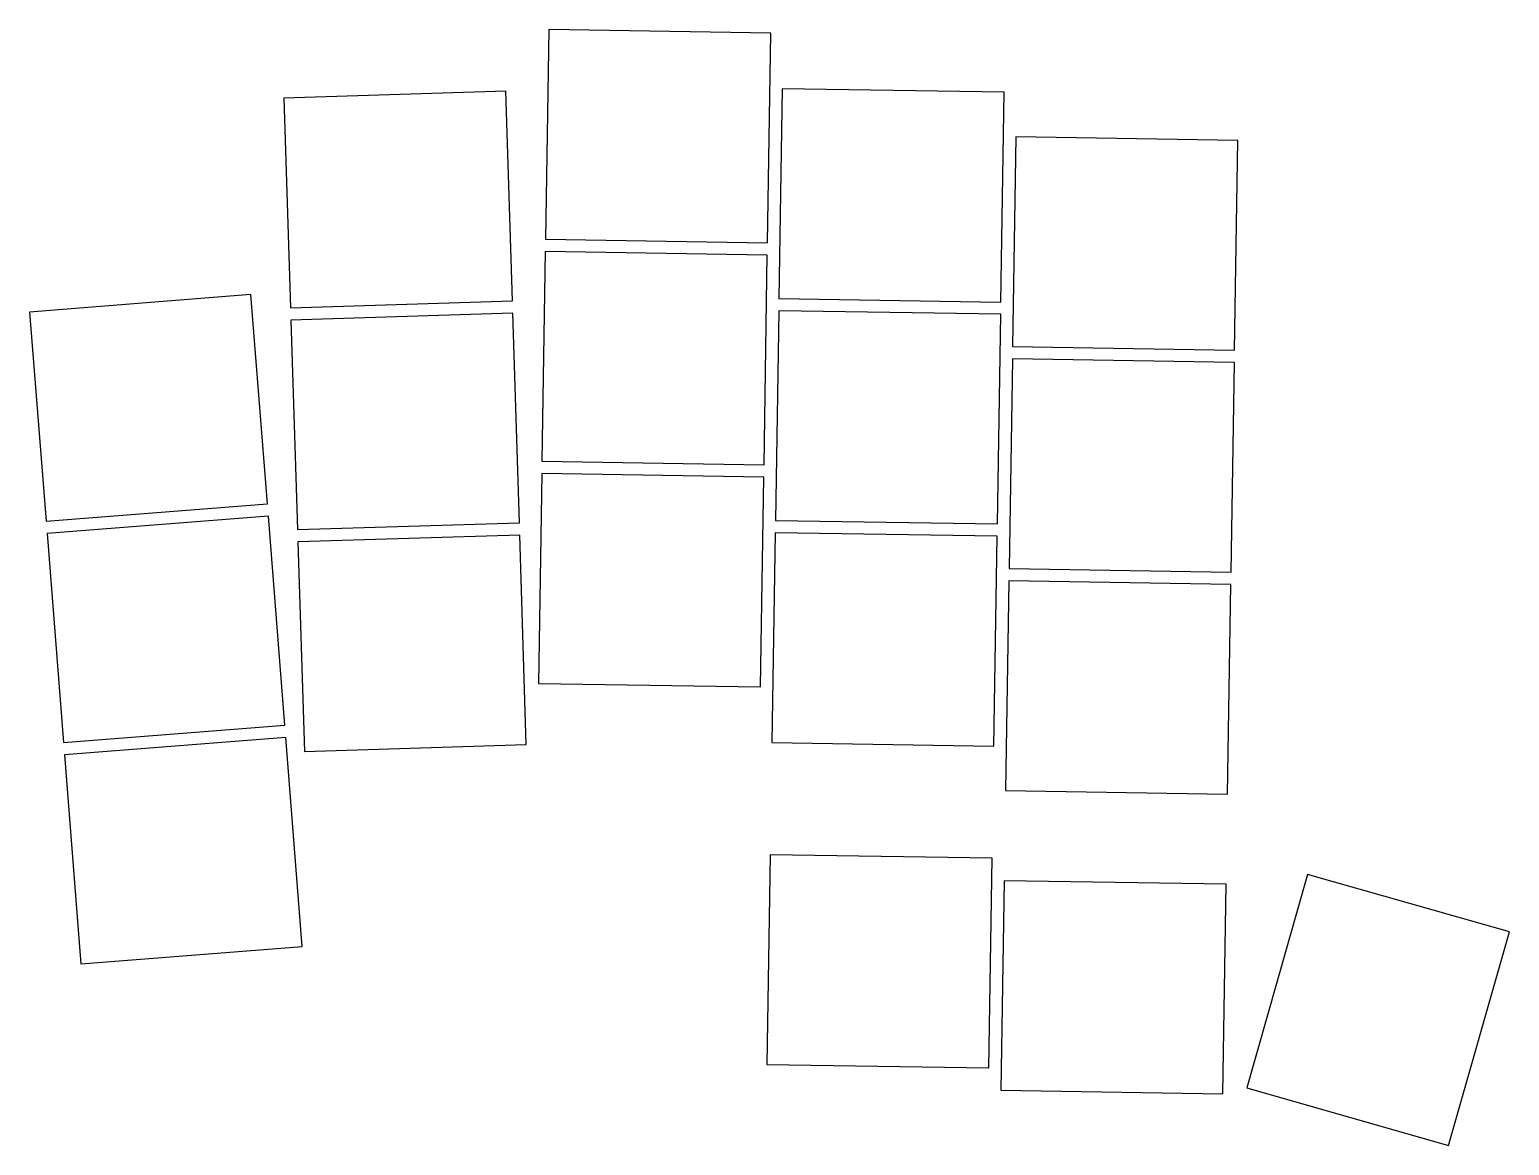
# Model space of a CAD drawing. Header units: millimetres. Extents: x 158 to 277, y -189 to -98.
import ezdxf

# ---------------------------------------------------------------- set-up
doc = ezdxf.new("R2010")
doc.units = ezdxf.units.MM

msp = doc.modelspace()

# ---------------------------------------------------------------- linework, layer by layer
for p, q in [((199.62, -98.45), (199.35, -115.44)), ((217.62, -98.73), (199.62, -98.45)), ((217.35, -115.73), (217.62, -98.73)), ((196.14, -103.43), (178.15, -104)), ((178.15, -104), (178.68, -120.99)), ((196.67, -120.42), (196.14, -103.43)), ((218.54, -103.24), (218.28, -120.24)), ((236.54, -103.53), (218.54, -103.24)), ((236.28, -120.53), (236.54, -103.53)), ((237.49, -107.14), (237.22, -124.14)), ((255.48, -107.43), (237.49, -107.14)), ((255.22, -124.42), (255.48, -107.43)), ((199.35, -115.44), (217.35, -115.73)), ((199.33, -116.44), (199.07, -133.44)), ((217.33, -116.73), (199.33, -116.44)), ((217.07, -133.72), (217.33, -116.73)), ((175.48, -119.93), (157.54, -121.34)), ((176.81, -136.88), (175.48, -119.93)), ((178.68, -120.99), (196.67, -120.42)), ((218.28, -120.24), (236.28, -120.53)), ((157.54, -121.34), (158.87, -138.29)), ((196.7, -121.42), (178.71, -121.99)), ((178.71, -121.99), (179.24, -138.98)), ((197.24, -138.42), (196.7, -121.42)), ((218.26, -121.24), (217.99, -138.24)), ((236.26, -121.52), (218.26, -121.24)), ((235.99, -138.52), (236.26, -121.52)), ((237.22, -124.14), (255.22, -124.42)), ((237.2, -125.14), (236.94, -142.14)), ((255.2, -125.42), (237.2, -125.14)), ((254.93, -142.42), (255.2, -125.42)), ((199.07, -133.44), (217.07, -133.72)), ((199.05, -134.44), (198.79, -151.44)), ((217.05, -134.72), (199.05, -134.44)), ((216.78, -151.72), (217.05, -134.72)), ((158.87, -138.29), (176.81, -136.88)), ((176.89, -137.88), (158.95, -139.29)), ((178.23, -154.82), (176.89, -137.88)), ((179.24, -138.98), (197.24, -138.42)), ((217.99, -138.24), (235.99, -138.52)), ((158.95, -139.29), (160.28, -156.24)), ((197.27, -139.42), (179.28, -139.98)), ((179.28, -139.98), (179.81, -156.97)), ((197.8, -156.41), (197.27, -139.42)), ((217.98, -139.24), (217.71, -156.24)), ((235.98, -139.52), (217.98, -139.24)), ((235.71, -156.52), (235.98, -139.52)), ((236.94, -142.14), (254.93, -142.42)), ((236.92, -143.14), (236.65, -160.14)), ((254.92, -143.42), (236.92, -143.14)), ((254.65, -160.42), (254.92, -143.42)), ((198.79, -151.44), (216.78, -151.72)), ((160.28, -156.24), (178.23, -154.82)), ((178.31, -155.82), (160.36, -157.23)), ((179.64, -172.77), (178.31, -155.82)), ((179.81, -156.97), (197.8, -156.41)), ((217.71, -156.24), (235.71, -156.52)), ((160.36, -157.23), (161.69, -174.18)), ((236.65, -160.14), (254.65, -160.42)), ((217.57, -165.34), (217.3, -182.33)), ((235.57, -165.62), (217.57, -165.34)), ((235.3, -182.62), (235.57, -165.62)), ((236.54, -167.44), (236.27, -184.43)), ((254.54, -167.72), (236.54, -167.44)), ((254.27, -184.72), (254.54, -167.72)), ((261.14, -166.93), (256.21, -184.24)), ((277.49, -171.58), (261.14, -166.93)), ((272.56, -188.9), (277.49, -171.58)), ((161.69, -174.18), (179.64, -172.77)), ((217.3, -182.33), (235.3, -182.62)), ((236.27, -184.43), (254.27, -184.72)), ((256.21, -184.24), (272.56, -188.9))]:
    msp.add_line(p, q)

doc.saveas('drawing.dxf')
